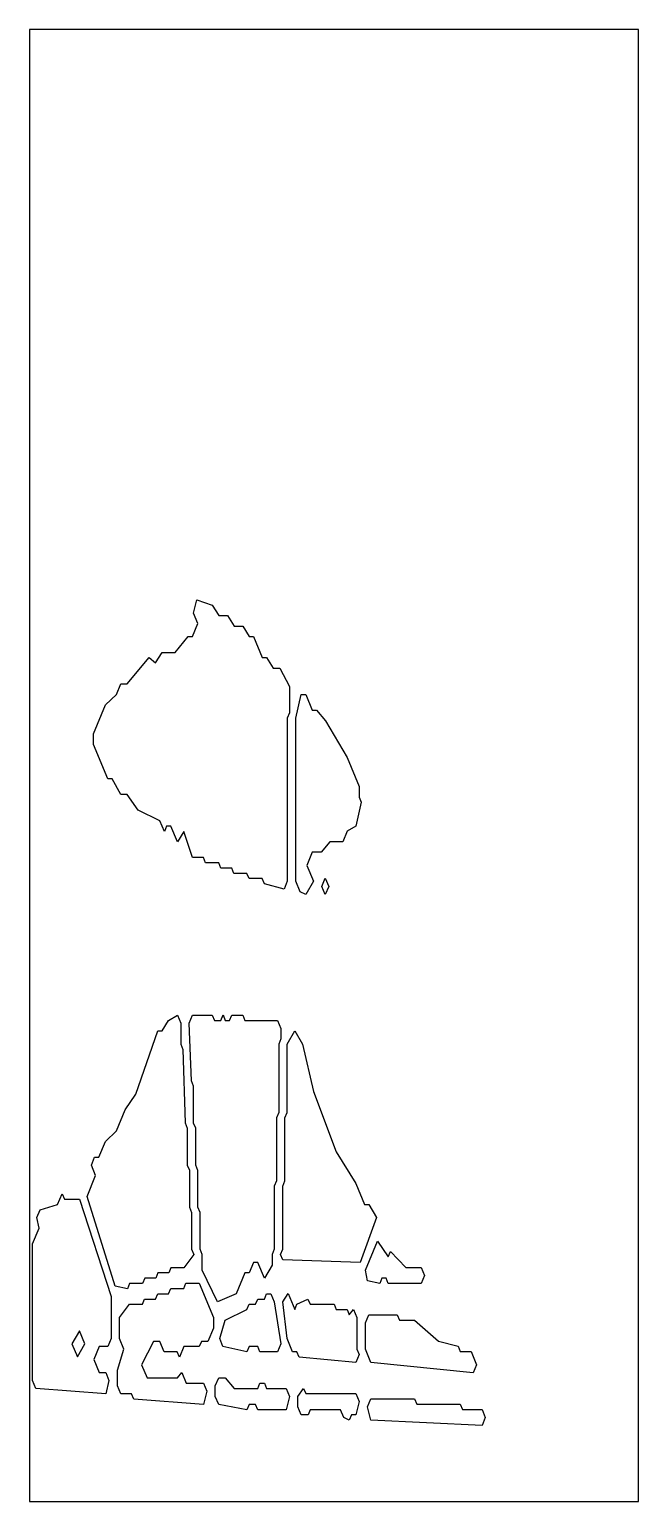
# Model space of a CAD drawing. Header units: millimetres. Extents: x 0 to 600, y 0 to 1450.
import ezdxf

# ---------------------------------------------------------------- set-up
doc = ezdxf.new("R2010")
doc.units = ezdxf.units.MM
doc.layers.add('OUTLINE', color=5, linetype='Continuous')
doc.layers.add('PIECE', color=3, linetype='Continuous')

msp = doc.modelspace()

# ---------------------------------------------------------------- linework, layer by layer
at = {"layer": 'OUTLINE'}
msp.add_lwpolyline([(0, 0), (600, 0), (600, 1450), (0, 1450), (0, 0)], close=True, dxfattribs=at)
at = {"layer": 'PIECE'}
for points in [[(229.2, 613.6), (216.4, 613.6), (214.2, 618.7), (201.4, 618.7), (199.2, 623.9), (188.5, 623.9), (186.4, 629.1), (173.5, 629.1), (171.4, 634.3), (160.6, 634.3), (152.1, 660), (145.7, 649.7), (139.2, 665.3), (135.1, 665.3), (132.9, 660), (128.5, 670.6), (107.1, 680.9), (96.4, 696.4), (89.9, 696.4), (81.4, 712), (77.1, 712), (63.1, 745.7), (63.1, 756.1), (74.9, 784.6), (85.6, 795), (89.9, 805.4), (96.4, 805.4), (117.8, 831.3), (124.3, 826.1), (130.7, 836.4), (143.5, 836.4), (156.4, 852), (160.6, 852), (166, 864.8), (161.7, 875.2), (164.9, 888.3), (180.1, 883), (186.5, 872.7), (195.1, 872.7), (201.5, 862.3), (210.1, 862.3), (216.5, 852), (220.8, 852), (229.4, 831.3), (233.6, 831.3), (240.1, 820.9), (246.5, 820.9), (256.2, 802.7), (256.2, 776.8), (254, 771.6), (254, 611.1), (250.8, 603.2), (231.4, 608.4), (229.2, 613.6)], [(262.4, 771.6), (267.8, 795), (272.2, 795), (278.6, 779.5), (282.9, 779.5), (291.5, 769.1), (312.9, 732.8), (324.7, 704.3), (324.7, 693.9), (326.9, 688.8), (321.5, 665.4), (312.9, 660.2), (308.6, 649.8), (295.8, 649.8), (287.2, 639.5), (278.6, 639.5), (273.3, 626.6), (279.8, 611.1), (272.2, 598), (266.7, 600.6), (262.4, 611.1), (262.4, 771.6)], [(294.8, 605.9), (291.4, 597.9), (288.1, 605.9), (291.4, 613.9), (294.8, 605.9)], [(68.5, 339.3), (74.9, 354.8), (85.6, 365.1), (94.2, 385.9), (104.9, 401.4), (126.4, 463.6), (130.7, 463.6), (137.1, 473.9), (145.8, 479.2), (149, 471.3), (149, 450.6), (151.2, 445.4), (153.3, 372.9), (155.5, 367.7), (155.5, 331.4), (157.6, 326.3), (157.6, 290), (159.7, 284.8), (159.7, 248.6), (161.9, 243.4), (152.2, 230.3), (139.4, 230.3), (137.2, 225.2), (126.5, 225.2), (124.4, 220), (113.6, 220), (111.5, 214.8), (98.6, 214.8), (96.5, 209.6), (84.6, 212.2), (56.7, 300.4), (65.2, 321.1), (61, 331.4), (64.2, 339.3), (68.5, 339.3)], [(166, 326.2), (163.8, 331.4), (163.8, 367.7), (161.7, 372.8), (161.7, 409.1), (159.5, 414.3), (157.4, 471.3), (160.6, 479.1), (180.1, 479.1), (182.2, 473.9), (188.5, 473.9), (190.7, 479.3), (192.9, 473.9), (197.1, 473.9), (199.2, 479.1), (210.1, 479.1), (212.2, 473.9), (244.4, 473.9), (247.6, 466.1), (247.6, 455.7), (245.5, 450.5), (245.5, 383.2), (243.3, 378), (243.3, 315.9), (241.2, 310.7), (241.2, 248.6), (239, 243.4), (239, 233), (231.4, 219.9), (224.9, 235.5), (220.8, 235.5), (216.5, 225.2), (212.2, 225.2), (203.6, 204.5), (185.3, 196.7), (170.3, 227.8), (170.3, 243.4), (168.1, 248.6), (168.1, 284.8), (166, 290), (166, 326.2)], [(249.5, 310.7), (251.7, 315.9), (251.7, 378.1), (253.8, 383.2), (253.8, 450.6), (261.4, 463.7), (269, 450.6), (279.7, 404), (302.2, 344.4), (321.5, 313.3), (330.1, 292.7), (334.3, 292.7), (341.9, 279.7), (325.8, 235.5), (249.6, 238.1), (247.4, 243.4), (249.5, 248.6), (249.5, 310.7)], [(80.5, 202), (80.5, 160.5), (77.2, 152.7), (68.6, 152.7), (63.3, 139.8), (68.6, 127), (75.1, 127), (78.3, 119.1), (75.1, 106.1), (6.4, 111.2), (3.1, 119.1), (3.1, 253.8), (9.5, 269.3), (7.4, 279.7), (10.6, 287.5), (27.8, 292.7), (32.1, 303.2), (34.4, 297.9), (49.4, 297.9), (80.5, 202)], [(355.7, 246.2), (370.8, 230.5), (385.8, 230.5), (389, 222.7), (385.8, 214.8), (353.5, 214.8), (351.4, 220), (347.2, 220), (345.1, 214.8), (333.1, 217.4), (331, 227.9), (342.8, 256.5), (353.5, 241), (355.7, 246.2)], [(113.5, 199.5), (124.2, 199.5), (126.4, 204.7), (137.1, 204.7), (139.2, 209.8), (152.1, 209.8), (154.2, 215), (167.2, 215), (181.2, 181.3), (181.2, 170.9), (175.8, 157.8), (169.4, 157.8), (167.2, 152.7), (152.2, 152.7), (147.9, 142.1), (145.6, 147.5), (132.8, 147.5), (128.5, 157.8), (122.2, 157.8), (110.5, 134.6), (115.8, 121.8), (145.7, 121.8), (150, 127.1), (154.4, 116.6), (171.5, 116.6), (174.7, 108.8), (171.5, 95.7), (102.8, 100.9), (100.6, 106.1), (89.9, 106.1), (86.7, 113.9), (86.7, 129.5), (93.1, 150.2), (88.8, 160.5), (88.8, 181.3), (98.5, 194.3), (111.4, 194.3), (113.5, 199.5)], [(231.4, 199.5), (233.5, 204.7), (237.9, 204.7), (241.2, 196.8), (247.6, 155.3), (244.4, 147.5), (227.1, 147.5), (224.9, 152.7), (216.5, 152.7), (214.3, 147.5), (190.6, 152.7), (187.4, 160.5), (192.8, 178.7), (214.2, 189.1), (216.4, 194.3), (222.8, 194.3), (224.9, 199.5), (231.4, 199.5)], [(276.5, 194.3), (300.1, 194.3), (302.2, 189.1), (312.9, 189.1), (315, 184), (319.3, 189.2), (322.6, 181.3), (322.6, 150.2), (324.8, 145), (321.5, 137.1), (265.6, 142.3), (263.5, 147.5), (259.2, 147.5), (253.8, 160.5), (249.5, 196.8), (255, 204.8), (261.4, 189.3), (263.5, 194.3), (274.3, 199.5), (276.5, 194.3)], [(435.1, 147.7), (440.5, 134.6), (437.2, 126.8), (336.4, 137.1), (331, 150.2), (331, 176.1), (334.2, 183.9), (362.2, 183.9), (364.4, 178.8), (379.3, 178.8), (402.9, 158), (422.2, 152.9), (424.4, 147.7), (435.1, 147.7)], [(47.2, 142.6), (54.5, 155.4), (49.3, 168.1), (41.9, 155.3), (47.2, 142.6)], [(252.9, 111.4), (256.2, 103.6), (252.9, 90.5), (224.9, 90.5), (222.8, 95.7), (216.5, 95.7), (214.3, 90.5), (186.4, 95.7), (183.1, 103.6), (183.1, 113.9), (186.4, 121.8), (192.9, 121.8), (201.5, 111.4), (224.9, 111.4), (227.1, 116.6), (231.5, 116.6), (233.6, 111.4), (252.9, 111.4)], [(324.7, 98.4), (321.5, 85.3), (317.2, 85.3), (315.1, 80.1), (309.6, 82.8), (306.4, 90.5), (276.5, 90.5), (274.4, 85.3), (267.8, 85.3), (264.5, 93.2), (264.5, 103.6), (270, 111.5), (272.2, 106.3), (321.5, 106.3), (324.7, 98.4)], [(336.3, 80.2), (333.1, 93.2), (336.4, 101.1), (379.4, 101.1), (381.5, 95.9), (424.4, 95.9), (426.5, 90.7), (445.8, 90.7), (449, 82.9), (445.8, 75), (336.3, 80.2)]]:
    msp.add_lwpolyline(points, close=True, dxfattribs=at)

doc.saveas('drawing.dxf')
